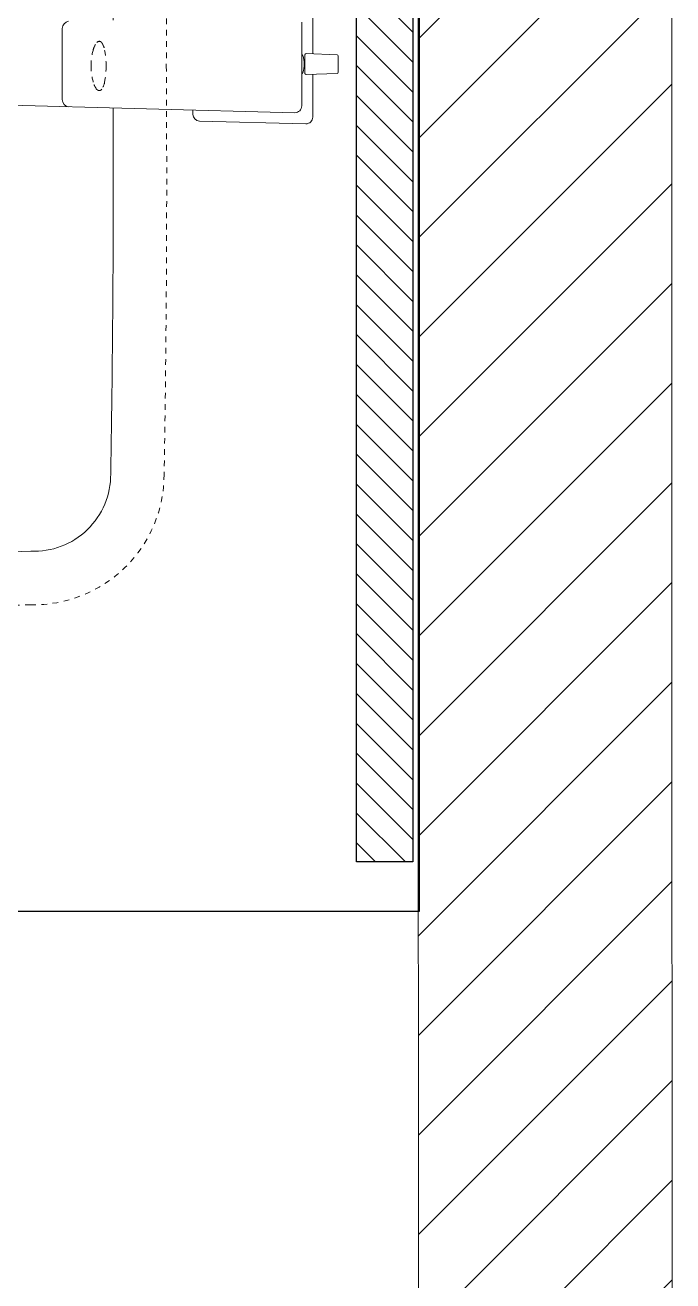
# Model space of a CAD drawing. Header units: inches. Extents: x 0 to 2865, y 0 to 4378.
# Drawn here: x 1652.55 to 1664.05, y 1373.83 to 1396.11 of the extents above; entities that cross this region are included whole.
import ezdxf

# ---------------------------------------------------------------- set-up
doc = ezdxf.new("R2010")
doc.units = ezdxf.units.IN
doc.linetypes.add('DASHED', pattern=[0.75, 0.5, -0.25])
doc.layers.add('A-WALL', color=113, linetype='Continuous', lineweight=9)
doc.layers.add('l-FIXTURE', color=7, linetype='Continuous', lineweight=5)
doc.layers.add('I-FURN', color=8, linetype='Continuous')
doc.styles.get("Standard").update_dxf_attribs({"font": 'arial.ttf'})

# ---------------------------------------------------------------- blocks, each defined once
blk = doc.blocks.new('WB')
at = {"color": 0, "lineweight": 5}
for p, q in [((15.468, 0.976), (17.357, 1.025)), ((17.478, 0.907), (17.478, 0.148)), ((17.16, 0.829), (11.727, 0.687)), ((15.353, 0.782), (15.353, 0.858)), ((17.282, 0.707), (17.282, -0.776)), ((13.03, -0.665), (13.03, 0.597)), ((17.34, -0.201), (17.34, 0.133)), ((17.361, 0.153), (17.912, 0.132)), ((17.931, -0.181), (17.931, 0.112)), ((17.912, -0.2), (17.361, -0.221)), ((17.478, -0.217), (17.478, -0.976))]:
    blk.add_line(p, q, dxfattribs=at)
at = {"color": 0, "linetype": 'DASHED', "lineweight": 5, "ltscale": 0.1}
blk.add_lwpolyline([(14.841, -7.241, 0.005975), (14.88, -0.001, 0.005975), (14.841, 7.241, 0.421899), (12.474, 9.555, 0.016836), (2.405, 9.555, 0.421667), (0.039, 7.241, 0.005823), (0, 0, 0.005823), (0.039, -7.241, 0.421667), (2.405, -9.555, 0.016836), (12.474, -9.555, 0.421899)], format="xyb", close=True, dxfattribs=at)
at = {"color": 0, "lineweight": 5}
blk.add_lwpolyline([(13.936, 0.745, 0.005371), (13.893, 7.235, 0.428792), (12.473, 8.607, 0.01694), (2.406, 8.607, 0.428462), (0.987, 7.235, 0.005836), (0.947, 0, 0.005836), (0.987, -7.235, 0.428462), (2.406, -8.607, 0.01694), (12.473, -8.607, 0.428792), (13.893, -7.235, 0.005316), (13.936, -0.813, 0.005316)], format="xyb", dxfattribs=at)
for centre, radius, start, end in [((15.474, 0.856), 0.121, 92.9366, 179.4019), ((17.36, 0.907), 0.118, 359.997, 91.503), ((13.166, 0.59), 0.136, 98.7071, 177.0098), ((17.163, 0.71), 0.119, 358.65, 91.3974), ((17.28, 0.112), 0.0236, 17.0763, 85.9822), ((16.806, -0.034), 0.52, 342.9237, 17.0763), ((17.32, 0.064), 0.0202, 267.9713, 359.383), ((17.36, 0.133), 0.0199, 88.607, 178.8453), ((17.911, 0.112), 0.0197, 0, 87.85), ((17.28, -0.18), 0.0236, 274.0178, 342.9237), ((17.321, -0.133), 0.0197, 359.9987, 93.733), ((17.361, -0.201), 0.0202, 181.538, 270.6087), ((17.911, -0.181), 0.0197, 272.15, 360), ((13.166, -0.658), 0.136, 182.9903, 261.2928)]:
    blk.add_arc(centre, radius, start, end, dxfattribs=at)
at = {"color": 0, "linetype": 'DASHED', "lineweight": 5, "ltscale": 0.1}
for centre, radius, start, end in [((14.588, 0.006), 1.043, 164.2221, 180.4063), ((13.935, 0.191), 0.365, 141.8789, 164.2221), ((13.69, 0.383), 0.0529, 34.0309, 141.8789), ((13.468, 0.233), 0.321, 8.689, 34.0309), ((12.412, 0.013), 1.399, 359.3825, 11.0778), ((14.588, -0.008), 1.043, 179.5937, 195.7779), ((12.412, -0.015), 1.399, 348.9222, 0.6175), ((13.935, -0.193), 0.365, 195.7779, 218.1211), ((13.69, -0.385), 0.0529, 218.1211, 325.9691), ((13.468, -0.235), 0.321, 325.9691, 351.311)]:
    blk.add_arc(centre, radius, start, end, dxfattribs=at)
for tag, p in [('MODELNUMBER', (7.428, 0.003)), ('TRADENAME', (7.429, 0.003)), ('PRODUCT', (7.431, 0.003)), ('MATERIAL', (7.433, 0.003))]:
    blk.add_attdef(tag, p, '', height=0.001, rotation=270, dxfattribs=at)

msp = doc.modelspace()

# ---------------------------------------------------------------- hatches: boundary and pattern name
at = {"layer": 'A-WALL', "lineweight": 5, "transparency": 33554636}
h = msp.add_hatch(dxfattribs=at)
h.set_pattern_fill('ANSI31', color=8, scale=10, angle=180)
h.set_pattern_definition([(225, (-17797.9819, -2922.4896), (0.88388348, -0.88388348), [])])
h.paths.add_polyline_path([(1664.046, 1320.384), (1659.546, 1320.384), (1659.521, 1414.9), (1664.021, 1414.9)])
at = {"layer": 'I-FURN', "lineweight": 5, "ltscale": 100, "transparency": 33554636}
h = msp.add_hatch(dxfattribs=at)
h.set_pattern_fill('ANSI31', color=8, scale=3, angle=630)
h.set_pattern_definition([(315, (18604.95713, -3243.7648), (0.265165043, 0.265165043), [])])
h.paths.add_polyline_path([(1659.431, 1409.265), (1658.431, 1409.265), (1658.431, 1381.265), (1659.431, 1381.265)])

# ---------------------------------------------------------------- linework, layer by layer
at = {"layer": 'A-WALL', "color": 8, "lineweight": 5, "transparency": 33554636}
msp.add_lwpolyline([(1664.046, 1320.384), (1659.546, 1320.384), (1659.521, 1414.9), (1664.021, 1414.9)], close=True, dxfattribs=at)
at = {"layer": 'I-FURN', "color": 8, "transparency": 33554636}
msp.add_lwpolyline([(1659.546, 1410.384), (1659.546, 1380.384), (1638.893, 1380.384, -0.414214), (1637.529, 1381.748), (1637.529, 1410.384)], format="xyb", close=True, dxfattribs=at)
msp.add_lwpolyline([(1658.431, 1409.265), (1659.431, 1409.265), (1659.431, 1381.265), (1658.431, 1381.265)], close=True, dxfattribs=at)

# ---------------------------------------------------------------- block references
at = {"layer": 'l-FIXTURE', "color": 8, "lineweight": 5, "transparency": 33554636, "xscale": -1, "rotation": 180}
msp.add_blockref('WB', (1640.177, 1395.384), dxfattribs=at)

doc.saveas('drawing.dxf')
